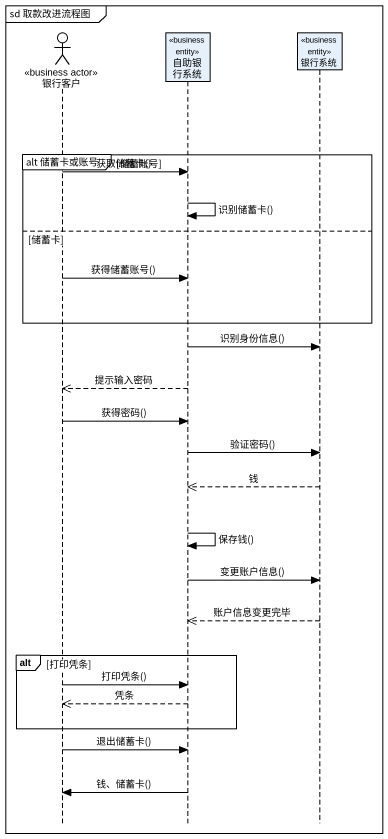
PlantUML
@startuml
mainframe sd 取款改进流程图
hide footbox
actor 银行客户 <<business actor>>
participant 自助银行系统 <<business entity>>
participant 银行系统 <<business entity>>

group alt 储蓄卡或账号 [储蓄账号]
  银行客户 -> 自助银行系统 : 获取储蓄卡()
  自助银行系统 -> 自助银行系统 : 识别储蓄卡()
else 储蓄卡
  银行客户 -> 自助银行系统 : 获得储蓄账号()
end
自助银行系统 -> 银行系统 : 识别身份信息()
自助银行系统 -->> 银行客户 : 提示输入密码
银行客户 -> 自助银行系统 : 获得密码()
自助银行系统 -> 银行系统 : 验证密码()
银行系统 -->> 自助银行系统 : 钱
自助银行系统 -> 自助银行系统 : 保存钱()
自助银行系统 -> 银行系统 : 变更账户信息()
银行系统 -->> 自助银行系统 : 账户信息变更完毕
alt 打印凭条
  银行客户 -> 自助银行系统 : 打印凭条()
  自助银行系统 -->> 银行客户 : 凭条
end
银行客户 -> 自助银行系统 : 退出储蓄卡()
自助银行系统 -> 银行客户 : 钱、储蓄卡()
@enduml
